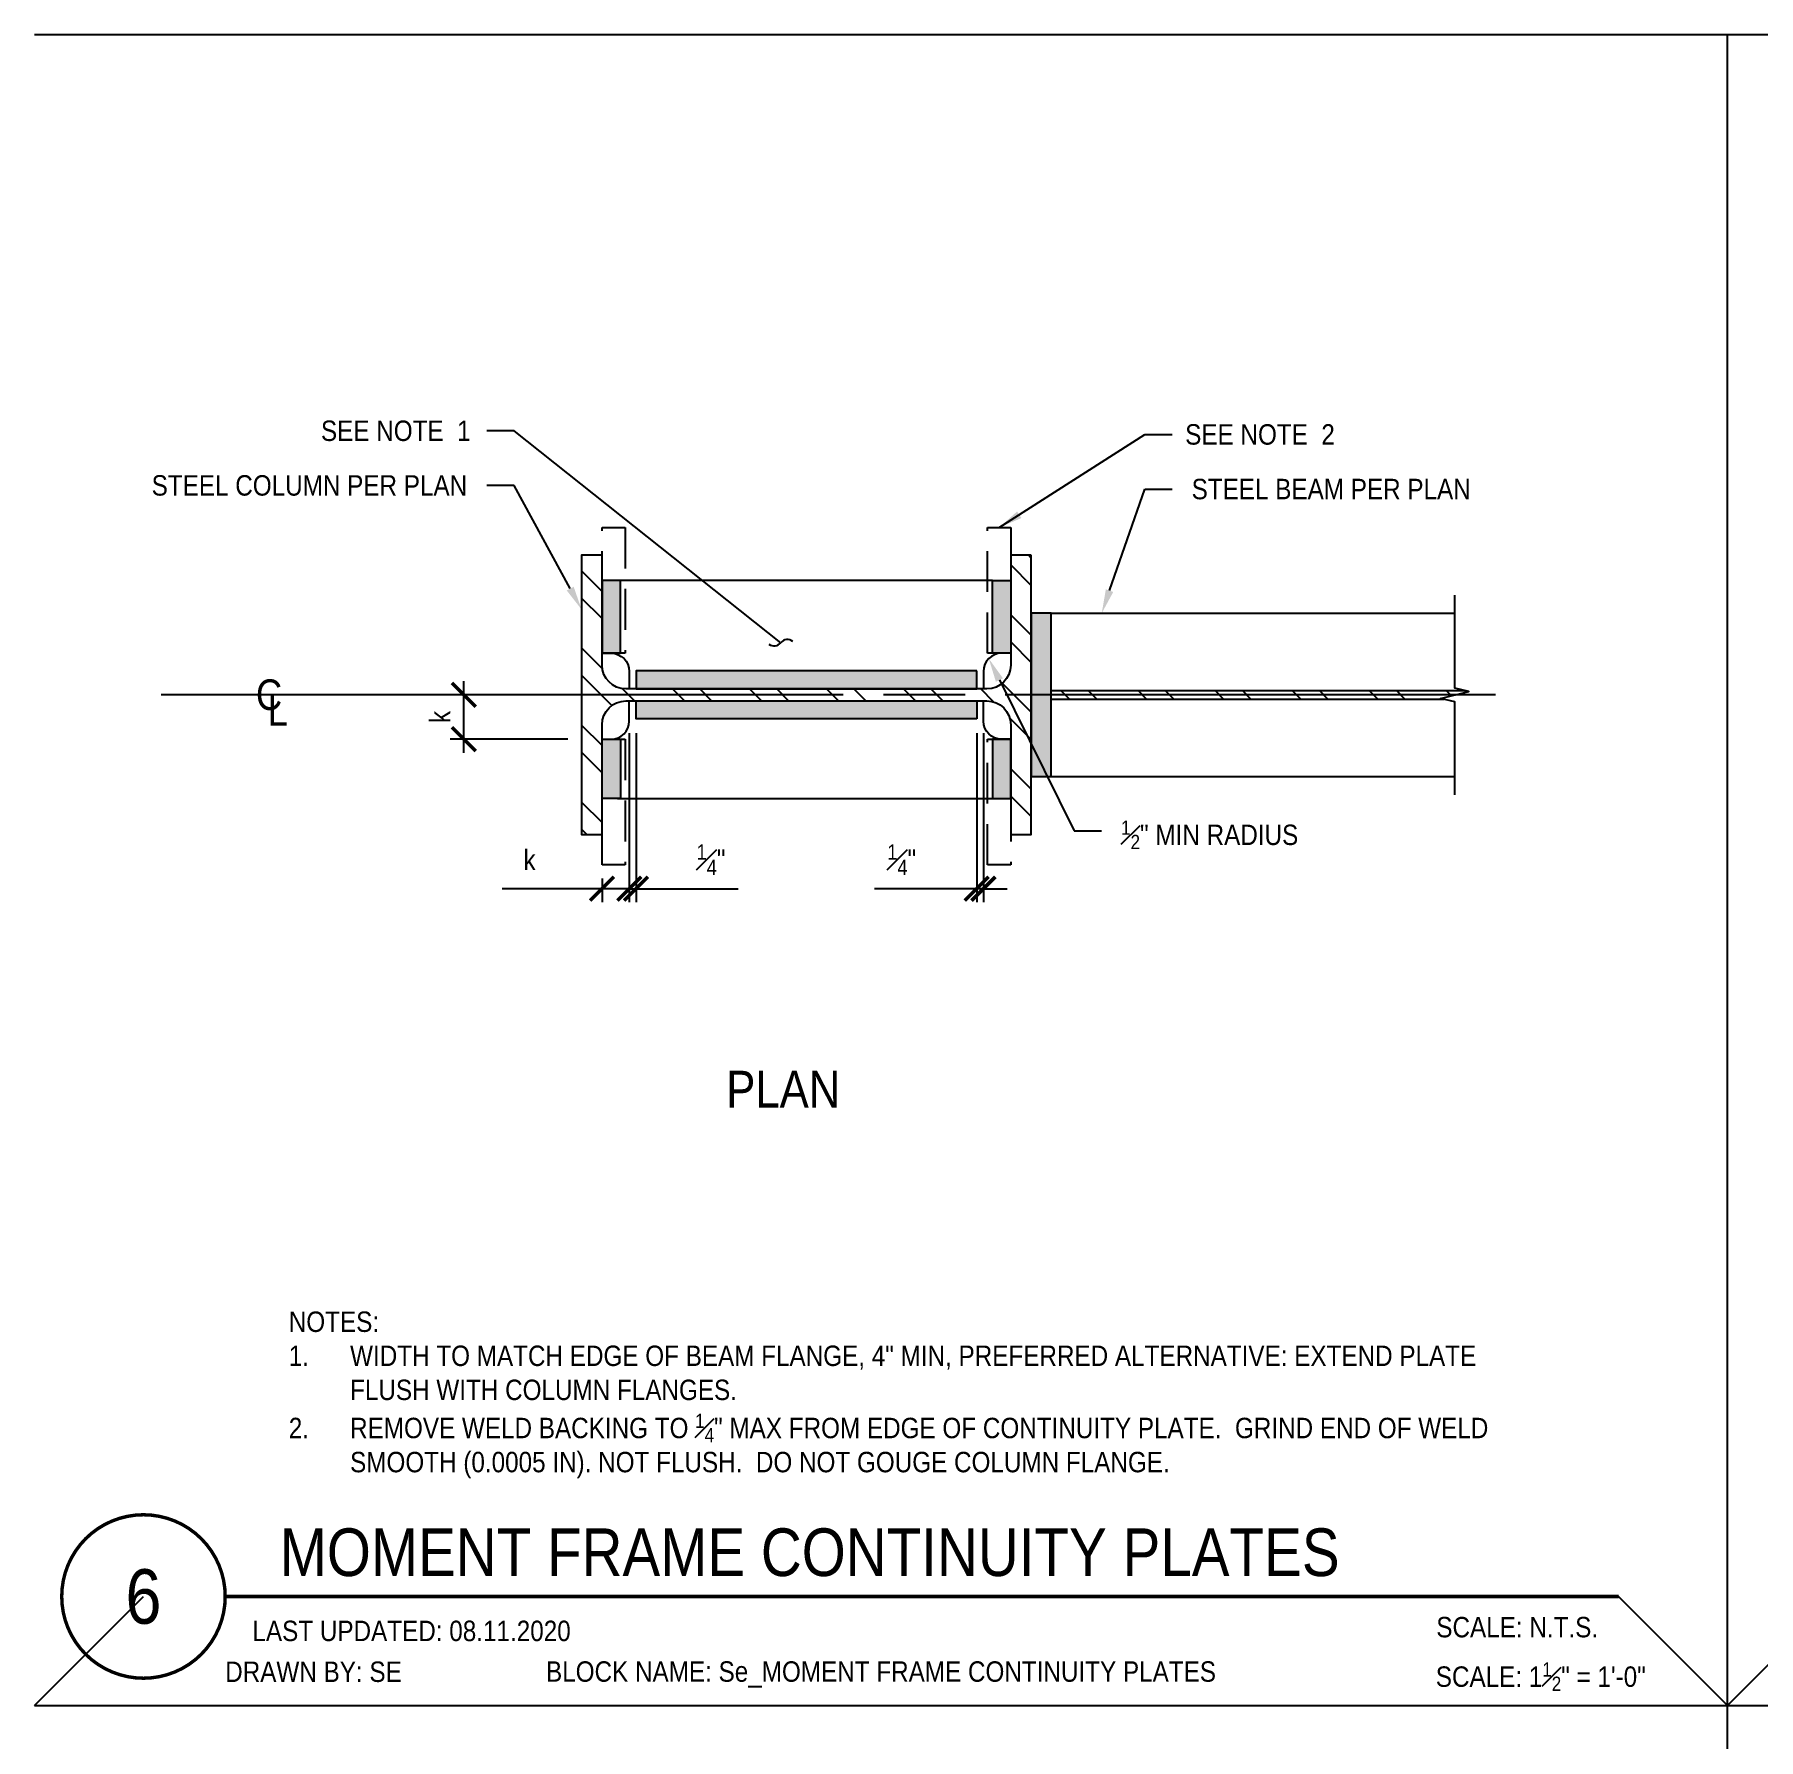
# Model space of a CAD drawing. Header units: inches. Extents: x -16404 to 14624, y -1591 to 16152.
# Drawn here: x 817.5 to 880.8, y 13321.4 to 13384 of the extents above; entities that cross this region are included whole.
import ezdxf
from ezdxf import colors
from ezdxf.entities.mleader import LeaderData, LeaderLine
from ezdxf.enums import TextEntityAlignment as Align
from ezdxf.math import Vec2, Vec3

# ---------------------------------------------------------------- set-up
doc = ezdxf.new("R2010")
doc.units = ezdxf.units.IN
doc.header["$LTSCALE"] = 24
doc.header["$MEASUREMENT"] = 0
for name, pattern in [('CENTER4', [0.9975, 0.75, -0.06125, 0.125, -0.06125]), ('DASHED2', [0.375, 0.25, -0.125]), ('HIDDEN4', [0.09375, 0.0625, -0.03125])]:
    doc.linetypes.add(name, pattern=pattern)
doc.layers.get('0').update_dxf_attribs({"linetype": 'CONTINUOUS'})
doc.layers.get('DefPoints').update_dxf_attribs({"color": 251, "linetype": 'CONTINUOUS'})
doc.layers.add('DESIGNER COMMENTS', color=221, linetype='CONTINUOUS', plot=False)
doc.layers.add('S-ANNO-GRID-NONPLOT', color=251, linetype='CONTINUOUS', plot=False)
for name, color, linetype in [('S-ANNO-DIMS', 2, 'CONTINUOUS'), ('S-ANNO-NOTE', 4, 'CONTINUOUS'), ('S-BREAK', 2, 'CONTINUOUS'), ('S-STEEL', 4, 'CONTINUOUS'), ('S-TYP DETAIL BLOCKS', 1, 'CONTINUOUS')]:
    doc.layers.add(name, color=color, linetype=linetype)
doc.layers.add('S-HATCH1', color=1, linetype='CONTINUOUS', transparency=0.5)
doc.layers.add('S-POCHE-227', color=7, linetype='CONTINUOUS', true_color=0xe3e3e3, transparency=0.8)
doc.styles.add('Arial', font='arial.ttf', dxfattribs={"width": 0.85})
doc.dimstyles.new('DIM-8', dxfattribs={"dimscale": 8, "dimtxt": 0.09375, "dimasz": 0.109375, "dimexe": 0.0625, "dimexo": 0.0625, "dimgap": 0.0625, "dimtad": 1, "dimdec": 4, "dimzin": 11, "dimdsep": 46, "dimlunit": 4, "dimtxsty": 'Arial', "dimblk": 'ARCHTICK', "dimcen": 0.125, "dimclrd": 256, "dimclre": 256, "dimclrt": 4, "dimadec": 0, "dimazin": 0, "dimtfac": 0.75, "dimtdec": 4, "dimtmove": 0, "dimatfit": 3, "dimfxl": 1, "dimfrac": 1, "dimtolj": 1, "dimtzin": 0, "dimarcsym": 0})
doc.dimstyles.new('DIM-8_Se', dxfattribs={"dimscale": 8, "dimtxt": 0.09375, "dimasz": 0.109375, "dimexe": 0.0625, "dimexo": 0.0625, "dimgap": 0.0625, "dimtad": 1, "dimdec": 4, "dimzin": 11, "dimdsep": 46, "dimlunit": 4, "dimtxsty": 'Arial', "dimblk": 'ARCHTICK', "dimcen": 0.125, "dimdle": 0.0625, "dimclrd": 256, "dimclre": 256, "dimclrt": 4, "dimadec": 0, "dimazin": 0, "dimtfac": 0.75, "dimtdec": 4, "dimtmove": 0, "dimatfit": 3, "dimfxl": 1, "dimfrac": 1, "dimtolj": 1, "dimtzin": 0, "dimarcsym": 0})

# ---------------------------------------------------------------- blocks, each defined once
blk = doc.blocks.new('Se_24x36_DETAILS_GRID')
for p, q in [((7.767424906270946, 23.00000000000006), (15.53484981254189, 23.00000000000005)), ((15.53484981254189, 23.00000000000006), (23.30227471881284, 23.00000000000005)), ((15.53484981254195, 15.33333333333345), (15.53484981254195, 23.00000000000012)), ((7.767424906271003, 15.33333333333344), (8.267424906293057, 15.83333333335561)), ((15.53484981254195, 15.33333333333344), (16.034849812564, 15.8333333333556)), ((7.76742490627095, 15.33333333333338), (15.5348498125419, 15.33333333333338)), ((15.53484981254189, 15.33333333333338), (23.30227471881284, 15.33333333333338)), ((15.53484981254195, 7.666666666666777), (15.53484981254195, 15.33333333333345))]:
    blk.add_line(p, q)
at = {"linetype": 'DASHED2', "ltscale": 0.5}
blk.add_line((15.53484981254189, 15.33333333333338), (15.03484981251985, 15.83333333335554), dxfattribs=at)
blk = doc.blocks.new('W16x77')
at = {"layer": 'S-HATCH1'}
h = blk.add_hatch(dxfattribs=at)
h.set_pattern_fill('STEEL', color=256, scale=16, style=0)
h.set_pattern_definition([(45, (-253.4676761289027, -120.8757846872959), (-1.414213562373095, 1.414213562373095), []), (45, (-253.4676761289027, -119.8757846872959), (-1.414213562373095, 1.414213562373095), [])])
edge = h.paths.add_edge_path()
edge.add_line((5.125, -8.25), (5.125, -7.5))
edge.add_line((5.125, -7.5), (1.09375, -7.5))
edge.add_arc((1.09375, -6.625), 0.875, 180, 270, ccw=False)
edge.add_line((0.21875, -6.625), (0.21875, 6.625))
edge.add_arc((1.09375, 6.625), 0.875, 90, 180, ccw=False)
edge.add_line((1.09375, 7.5), (5.125, 7.5))
edge.add_line((5.125, 7.5), (5.125, 8.25))
edge.add_line((5.125, 8.25), (-5.125, 8.25))
edge.add_line((-5.125, 8.25), (-5.125, 7.5))
edge.add_line((-5.125, 7.5), (-1.09375, 7.5))
edge.add_arc((-1.09375, 6.625), 0.875, 0, 90, ccw=False)
edge.add_line((-0.21875, 6.625), (-0.21875, -6.625))
edge.add_arc((-1.09375, -6.625), 0.875, -90, 0, ccw=False)
edge.add_line((-1.09375, -7.5), (-5.125, -7.5))
edge.add_line((-5.125, -7.5), (-5.125, -8.25))
edge.add_line((-5.125, -8.25), (5.125, -8.25))
at = {"layer": 'S-STEEL'}
blk.add_lwpolyline([(5.125, -8.25), (5.125, -7.5), (1.09375, -7.5, -0.4142135623730958), (0.21875, -6.625), (0.21875, 6.625, -0.4142135623730958), (1.09375, 7.5), (5.125, 7.5), (5.125, 8.25), (-5.125, 8.25), (-5.125, 7.5), (-1.09375, 7.5, -0.4142135623730952), (-0.21875, 6.625), (-0.21875, -6.625, -0.4142135623730952), (-1.09375, -7.5), (-5.125, -7.5), (-5.125, -8.25)], format="xyb", close=True, dxfattribs=at)
blk = doc.blocks.new('_ARCHTICK')
at = {"color": 0, "linetype": 'ByBlock', "const_width": 0.15}
blk.add_lwpolyline([(-0.5, -0.5), (0.5, 0.5)], dxfattribs=at)
blk = doc.blocks.new('*D773')
at = {"layer": 'DefPoints', "color": 0, "transparency": 16777216}
for p in [(11.7573589166027, 33.09182948979107), (11.75735891660269, 33.09182948979107), (16.08112504167048, 31.46705816881332)]:
    blk.add_point(p, dxfattribs=at)
at = {"layer": 'S-ANNO-DIMS', "lineweight": -2, "transparency": 16777216}
for p, q in [((11.75735891660269, 30.96705816881332), (11.75735891660269, 33.59182948979107)), ((15.58112504167048, 31.46705816881332), (11.25735891660269, 31.46705816881332))]:
    blk.add_line(p, q, dxfattribs=at)
at = {"layer": 'S-ANNO-DIMS', "lineweight": -2, "transparency": 16777216, "xscale": 0.875, "yscale": 0.875, "zscale": 0.875}
for p, rotation in [((11.75735891660269, 33.09182948979107), 90), ((11.75735891660269, 31.46705816881332), 270)]:
    blk.add_blockref('_ARCHTICK', p, dxfattribs=dict(at, rotation=rotation))
at = {"layer": 'S-ANNO-DIMS', "color": 4, "transparency": 16777216, "insert": (10.8823589166027, 32.279443829304), "char_height": 0.75, "attachment_point": 5, "rotation": 90, "style": 'Arial'}
blk.add_mtext('\\A1;k ', dxfattribs=at)
blk = doc.blocks.new('*D774')
at = {"layer": 'DefPoints', "color": 0, "transparency": 16777216}
for p in [(17.83112504167048, 32.19304961386479), (16.83112504167048, 26.85383234050278), (17.83112504167048, 25.98048475730866)]:
    blk.add_point(p, dxfattribs=at)
at = {"layer": 'S-ANNO-DIMS', "lineweight": -2, "transparency": 16777216}
for p, q in [((17.83112504167048, 31.69304961386479), (17.83112504167048, 25.48048475730866)), ((16.83112504167048, 25.98048475730866), (13.17040611275706, 25.98048475730866)), ((17.83112504167048, 25.98048475730866), (16.33112504167048, 25.98048475730866)), ((16.83112504167048, 26.35383234050278), (16.83112504167048, 25.48048475730866))]:
    blk.add_line(p, q, dxfattribs=at)
at = {"layer": 'S-ANNO-DIMS', "lineweight": -2, "transparency": 16777216, "xscale": 0.875, "yscale": 0.875, "zscale": 0.875, "rotation": 180}
blk.add_blockref('_ARCHTICK', (16.83112504167048, 25.98048475730866), dxfattribs=at)
at = {"layer": 'S-ANNO-DIMS', "lineweight": -2, "transparency": 16777216, "xscale": 0.875, "yscale": 0.875, "zscale": 0.875}
blk.add_blockref('_ARCHTICK', (17.83112504167048, 25.98048475730866), dxfattribs=at)
blk = doc.blocks.new('*D775')
at = {"layer": 'DefPoints', "color": 0, "transparency": 16777216}
for p in [(17.83112504167048, 32.19304961386479), (18.08112504167048, 32.19304961386479), (17.83112504167048, 25.98048475730866)]:
    blk.add_point(p, dxfattribs=at)
at = {"layer": 'S-ANNO-DIMS', "lineweight": -2, "transparency": 16777216}
for p, q in [((17.83112504167048, 31.69304961386479), (17.83112504167048, 25.48048475730866)), ((18.08112504167048, 31.69304961386479), (18.08112504167048, 25.48048475730866)), ((17.83112504167048, 25.98048475730866), (16.95612504167048, 25.98048475730866)), ((17.83112504167048, 25.98048475730866), (18.08112504167048, 25.98048475730866)), ((18.08112504167048, 25.98048475730866), (21.83180716991064, 25.98048475730866))]:
    blk.add_line(p, q, dxfattribs=at)
at = {"layer": 'S-ANNO-DIMS', "lineweight": -2, "transparency": 16777216, "xscale": 0.875, "yscale": 0.875, "zscale": 0.875}
blk.add_blockref('_ARCHTICK', (17.83112504167048, 25.98048475730866), dxfattribs=at)
at = {"layer": 'S-ANNO-DIMS', "lineweight": -2, "transparency": 16777216, "xscale": 0.875, "yscale": 0.875, "zscale": 0.875, "rotation": 180}
blk.add_blockref('_ARCHTICK', (18.08112504167048, 25.98048475730866), dxfattribs=at)
at = {"layer": 'S-ANNO-DIMS', "color": 4, "transparency": 16777216, "insert": (20.83146610579058, 27.04413584871384), "char_height": 0.75, "attachment_point": 5, "style": 'Arial'}
blk.add_mtext('\\A1;{\\H0.75x;\\S1#4;}"', dxfattribs=at)
blk = doc.blocks.new('*D776')
at = {"layer": 'DefPoints', "color": 0, "transparency": 16777216}
for p in [(30.58112504167048, 32.19304961386842), (30.83112504167048, 32.19220098464393), (30.83112504167048, 25.98048475730866)]:
    blk.add_point(p, dxfattribs=at)
at = {"layer": 'S-ANNO-DIMS', "lineweight": -2, "transparency": 16777216}
for p, q in [((30.58112504167048, 31.69304961386842), (30.58112504167048, 25.48048475730866)), ((30.83112504167048, 31.69220098464393), (30.83112504167048, 25.48048475730866)), ((30.58112504167048, 25.98048475730866), (26.83044291343031, 25.98048475730866)), ((30.83112504167048, 25.98048475730866), (30.58112504167048, 25.98048475730866)), ((30.83112504167048, 25.98048475730866), (31.70612504167048, 25.98048475730866))]:
    blk.add_line(p, q, dxfattribs=at)
at = {"layer": 'S-ANNO-DIMS', "lineweight": -2, "transparency": 16777216, "xscale": 0.875, "yscale": 0.875, "zscale": 0.875}
blk.add_blockref('_ARCHTICK', (30.58112504167048, 25.98048475730866), dxfattribs=at)
at = {"layer": 'S-ANNO-DIMS', "lineweight": -2, "transparency": 16777216, "xscale": 0.875, "yscale": 0.875, "zscale": 0.875, "rotation": 180}
blk.add_blockref('_ARCHTICK', (30.83112504167048, 25.98048475730866), dxfattribs=at)
at = {"layer": 'S-ANNO-DIMS', "color": 4, "transparency": 16777216, "insert": (27.83078397755037, 27.04413584871384), "char_height": 0.75, "attachment_point": 5, "style": 'Arial'}
blk.add_mtext('\\A1;{\\H0.75x;\\S1#4;}"', dxfattribs=at)
blk = doc.blocks.new('CL-H12')
at = {"layer": 'DefPoints'}
blk.add_line((5.936025320726912, 0), (-5.936025320726912, 0), dxfattribs=at)
at = {"layer": 'S-ANNO-NOTE', "color": 4, "char_height": 1.6875, "attachment_point": 5, "style": 'Arial'}
for s, insert, width in [('C', (0, 0), 1.384716916780355), ('L', (0.4821198736863153, -0.8449597052604076), 1.059878922237381)]:
    blk.add_mtext(s, dxfattribs=dict(at, insert=insert, width=width))
blk = doc.blocks.new('*U563')
at = {"color": 0, "linetype": 'ByBlock'}
blk.add_lwpolyline([(5.499999999999091, 4.547473508864641e-13), (0.3785735647006732, 4.547473508864641e-13), (0.1892867823507913, -0.7783511929465021), (-0.1892867823507913, 0.7783511929465021), (-0.3785735646970352, 4.547473508864641e-13), (-5.499999999999091, 4.547473508864641e-13)], dxfattribs=at)
blk = doc.blocks.new('*U318')
at = {"const_width": 0.1875}
for points in [[(-4.5, 1.695570592395378e-15, -1), (4.5, 1.479114197289397e-31, 3.732050807568883)], [(-4.5, 5.087936460698574e-16, 1), (4.5, 0, -3.732050807568883)]]:
    blk.add_lwpolyline(points, format="xyb", dxfattribs=at)
blk.add_lwpolyline([(4.5, 0), (81.20909887474863, 0)], dxfattribs=at)
blk.add_circle((0, 0), 4.5)
at = {"style": 'Arial', "width": 0.85}
for tag, p in [('DWG_TITLE_1', (7.5, 6.1875)), ('DWG_TITLE_2', (7.5, 2.4375))]:
    blk.add_attdef(tag, text='', height=2.625, dxfattribs=at).set_placement(p, align=Align.MIDDLE_LEFT)
blk.add_attdef('#', text='', height=3, dxfattribs=at).set_placement((0, 0), align=Align.MIDDLE_CENTER)
blk.add_attdef('SCALE', text='', height=1.125, dxfattribs=at).set_placement((80.08409887474863, -1.125), align=Align.TOP_RIGHT)
blk = doc.blocks.new('Se_MOMENT FRAME CONTINUITY PLATES')
at = {"layer": 'S-HATCH1'}
h = blk.add_hatch(dxfattribs=at)
h.set_pattern_fill('STEEL', color=256, scale=16, angle=90, style=0)
h.set_pattern_definition([(135, (-7726.308243222332, -5739.432576850899), (-1.414213562373095, -1.414213562373095), []), (135, (-7727.308243222332, -5739.432576850899), (-1.414213562373095, -1.414213562373095), [])])
h.paths.add_polyline_path([(48.64449646655385, 33.21802067802309), (48.52089400626983, 33.24807948979105), (33.31594816026745, 33.24807948979105), (33.31594816026745, 32.93557948979105), (47.73029733624253, 32.93557948979105), (47.60669487595851, 32.96563830155901)])
at = {"layer": 'S-POCHE-227'}
h = blk.add_hatch(color=256, dxfattribs=at)
h.dxf.hatch_style = 1
h.paths.add_polyline_path([(17.50580193940596, 37.29489534889763), (17.39330193940668, 37.29489534889763), (16.83112504167048, 37.29489534889763), (16.83112504167048, 34.62023252897961), (17.50580193940959, 34.62023252898325)])
h = blk.add_hatch(color=256, dxfattribs=at)
h.dxf.hatch_style = 1
h.paths.add_polyline_path([(31.83112504167048, 37.29489534889763), (31.15644814393499, 37.29489534889763), (31.15644814393136, 34.62023252897961), (31.83112504167048, 34.62023252897961)])
h = blk.add_hatch(color=256, dxfattribs=at)
h.dxf.hatch_style = 1
h.paths.add_polyline_path([(33.31594816026745, 33.09182948979105), (32.58112504167048, 33.09182948979105), (32.58112504167048, 30.09182948979105), (33.31594816026745, 30.09182948979105)])
h.paths.add_polyline_path([(33.31594816026745, 36.09182948979105), (32.58112504167048, 36.09182948979105), (32.58112504167048, 33.09182948979105), (33.31594816026745, 33.09182948979105)])
h = blk.add_hatch(color=256, dxfattribs=at)
h.dxf.hatch_style = 1
h.paths.add_polyline_path([(30.58112504167048, 33.31057948979105), (30.58112504167048, 33.97408665232615), (18.08112504167048, 33.97366233771572), (18.08112504167048, 33.31100380440148)])
h = blk.add_hatch(color=256, dxfattribs=at)
h.dxf.hatch_style = 1
h.paths.add_polyline_path([(30.58112504167048, 32.22609504064712), (30.58112504167048, 32.88960220318222), (18.08112504167048, 32.88875357396137), (18.08112504167048, 32.22524641142263)])
h = blk.add_hatch(color=256, dxfattribs=at)
h.dxf.hatch_style = 1
h.paths.add_polyline_path([(17.50580193940959, 31.46705816881331), (16.83112504167048, 31.46705816881331), (16.83112504167048, 29.29489534889763), (17.50580193940959, 29.29489534889763)])
h = blk.add_hatch(color=256, dxfattribs=at)
h.dxf.hatch_style = 1
h.paths.add_polyline_path([(31.83112504167048, 31.46705816881331), (31.15644814393136, 31.46705816881331), (31.15644814393499, 29.29489534889763), (31.83112504167048, 29.29489534889763)])
at = {"layer": 'S-ANNO-NOTE', "color": 1, "linetype": 'CENTER4'}
blk.add_line((49.62559567126698, 33.09182948979105), (8.566625517105876, 33.09182948979105), dxfattribs=at)
at = {"layer": 'S-STEEL'}
for p, q in [((31.15644814393136, 37.29489534889763), (17.39330193940668, 37.29489534889763)), ((33.31594816026745, 36.09182948979105), (48.12559567125982, 36.09182948979105)), ((33.31594816026745, 33.24807948979105), (48.52089400626983, 33.24807948979105)), ((33.31594816026745, 32.93557948979105), (47.73029733624253, 32.93557948979105)), ((33.31594816026745, 30.09182948979105), (48.12559567126345, 30.09182948979105)), ((17.39330193940668, 29.29489534889763), (31.15644814393136, 29.29489534889763))]:
    blk.add_line(p, q, dxfattribs=at)
at = {"layer": 'S-STEEL', "color": 2, "linetype": 'HIDDEN4'}
for points in [[(16.83112504167048, 39.23345835729015), (17.68273402292516, 39.23345835729015), (17.68273402292516, 34.62023252897961), (16.83112504167048, 34.62023252897961)], [(30.97951606041579, 39.23345835729015), (31.83112504167048, 39.23345835729015), (31.83112504167048, 34.62023252897961), (30.97951606041579, 34.62023252897961)], [(16.83112504167048, 31.46705816881331), (17.68273402292516, 31.46705816881331), (17.68273402292516, 26.85383234050278), (16.83112504167048, 26.85383234050278)], [(30.97951606041579, 31.46705816881331), (31.83112504167048, 31.46705816881331), (31.83112504167048, 26.85383234050278), (30.97951606041579, 26.85383234050278)]]:
    blk.add_lwpolyline(points, close=True, dxfattribs=at)
at = {"layer": 'S-STEEL'}
for points in [[(17.50580193940959, 37.29489534889763), (16.83112504167048, 37.29489534889763), (16.83112504167048, 34.62023252897961), (17.50580193940959, 34.62023252897961)], [(31.15644814393136, 37.29489534889763), (31.83112504167048, 37.29489534889763), (31.83112504167048, 34.62023252897961), (31.15644814393136, 34.62023252897961)], [(33.31594816026745, 36.09182948979105), (32.58112504167048, 36.09182948979105), (32.58112504167048, 30.09182948979105), (33.31594816026745, 30.09182948979105)], [(30.58112504167048, 33.97408665232615), (18.08112504167048, 33.97408665232615), (18.08112504167048, 33.31057948979105), (30.58112504167048, 33.31057948979105)], [(30.58112504167048, 32.20957232725596), (18.08112504167048, 32.20957232725596), (18.08112504167048, 32.87307948979105), (30.58112504167048, 32.87307948979105)], [(17.50580193940959, 29.29489534889763), (16.83112504167048, 29.29489534889763), (16.83112504167048, 31.46705816881331), (17.50580193940959, 31.46705816881331)], [(31.15644814393136, 29.29489534889763), (31.83112504167048, 29.29489534889763), (31.83112504167048, 31.46705816881331), (31.15644814393136, 31.46705816881331)]]:
    blk.add_lwpolyline(points, close=True, dxfattribs=at)
for points in [[(16.83112504167048, 34.62023252897961), (17.16845645162948, 34.62023252897961, -0.414213562373095), (17.83112504167048, 33.95756393893862), (17.83112504167048, 33.31057948979105)], [(31.83112504167048, 34.62023252897961), (31.49379363171147, 34.62023252897961, 0.414213562373095), (30.83112504167048, 33.95756393893862), (30.83112504167048, 33.31057948979105)], [(16.83112504167048, 31.46705816881331), (17.16845645162948, 31.46705816881331, 0.414213562373095), (17.83112504167048, 32.1297267588543), (17.83112504167048, 32.87307948979105)], [(31.83112504167048, 31.46705816881331), (31.49379363171147, 31.46705816881331, -0.414213562373095), (30.83112504167048, 32.1297267588543), (30.83112504167048, 32.87307948979105)]]:
    blk.add_lwpolyline(points, format="xyb", dxfattribs=at)
at = {"layer": 'S-ANNO-NOTE', "xscale": 0.6666666666666666, "yscale": 0.6666666666666666, "zscale": 0.6666666666666666}
blk.add_blockref('CL-H12', (4.609275303286722, 33.09182948979105), dxfattribs=at)
at = {"layer": 'S-BREAK', "xscale": 0.6666666666666666, "yscale": 0.6666666666666666, "zscale": 0.6666666666666666, "rotation": 270}
blk.add_blockref('*U563', (48.12559567125948, 33.09182948978923), dxfattribs=at)
at = {"layer": 'S-STEEL', "rotation": 90}
blk.add_blockref('W16x77', (24.33112504167048, 33.09182948979105), dxfattribs=at)
at = {"layer": 'DESIGNER COMMENTS', "char_height": 0.75, "style": 'Arial'}
for s, insert, width, attachment_point in [('\\A1;LAST UPDATED: 08.11.2020', (3.99989251376519, -0.8873430087096494), 11.64731070941337, 1), ('\\A1;DRAWN BY: SE', (2.99989251376519, -2.387343008709649), 6.442075375170532, 1), ('\\A1;BLOCK NAME: Se_MOMENT FRAME CONTINUITY PLATES', (27.06969962490871, -2.863095238322785), 24.55472885402456, 5), ('\\A1;SCALE: 1{\\H0.7x;\\S1#2;}" = 1\'-0"', (55.13939924999204, -2.416666666893434), 13.12496666549328, 3)]:
    blk.add_mtext(s, dxfattribs=dict(at, insert=insert, width=width, attachment_point=attachment_point))
at = {"layer": 'S-ANNO-DIMS', "color": 4, "insert": (13.94706015236488, 27.41313225076919), "char_height": 0.75, "width": 22.78150485396327, "attachment_point": 1, "style": 'Arial'}
blk.add_mtext('\\A1;\\pi-3,l3;k', dxfattribs=at)
at = {"layer": 'S-ANNO-NOTE', "color": 4, "char_height": 0.75, "attachment_point": 5, "style": 'Arial'}
for s, insert, width in [('SEE NOTE  1', (9.260928804051446, 42.78258001908944), 5.337539222373806), ('SEE NOTE  2', (40.98034287384553, 42.64858627096146), 5.454080832196453)]:
    blk.add_mtext(s, dxfattribs=dict(at, insert=insert, width=width))
at = {"layer": 'S-ANNO-NOTE', "color": 6, "insert": (23.4823620480206, 17.94651057138071), "char_height": 1.35, "width": 4.069669849931786, "attachment_point": 8, "style": 'Arial'}
blk.add_mtext('PLAN', dxfattribs=at)
at = {"layer": 'S-ANNO-NOTE', "insert": (5.333644295642898, 4.333550000004834), "char_height": 0.75, "width": 45.95962623305695, "attachment_point": 7, "style": 'Arial'}
blk.add_mtext('NOTES:{\\A1;\\L\\C4;\\P\\pi-2.25,l2.25,t2.25;\\l1.^IWIDTH TO MATCH EDGE OF BEAM FLANGE, 4" MIN, PREFERRED ALTERNATIVE: EXTEND PLATE FLUSH WITH COLUMN FLANGES.\\P2.^IREMOVE WELD BACKING TO \\H0.7x;\\S1#4;\\H1.4286x;" MAX FROM EDGE OF CONTINUITY PLATE.  GRIND END OF WELD SMOOTH (0.0005 IN). NOT FLUSH.  DO NOT GOUGE COLUMN FLANGE.}', dxfattribs=at)
at = {"layer": 'S-ANNO-DIMS'}
dim = blk.add_linear_dim(base=(11.75735891660269, 33.09182948979107), p1=(16.08112504167048, 31.46705816881331), p2=(11.7573589166027, 33.09182948979105), angle=90, text='k ', dimstyle='DIM-8_Se', dxfattribs=at)
dim.commit()
dim.dimension.update_dxf_attribs({"geometry": '*D773', "text_midpoint": (11.7573589166027, 32.279443829304), "dimtype": 128})
dim = blk.add_linear_dim(base=(17.83112504167048, 25.98048475730866), p1=(16.83112504167048, 26.85383234050278), p2=(17.83112504167048, 32.19304961386479), text=' ', dimstyle='DIM-8_Se', dxfattribs=at)
dim.commit()
dim.dimension.update_dxf_attribs({"geometry": '*D774', "text_midpoint": (13.67040611275706, 25.98048475730866), "dimtype": 128})
dim = blk.add_linear_dim(base=(17.83112504167048, 25.98048475730866), p1=(18.08112504167048, 32.19304961386479), p2=(17.83112504167048, 32.19304961386479), dimstyle='DIM-8_Se', dxfattribs=at)
dim.commit()
dim.dimension.update_dxf_attribs({"geometry": '*D775', "text_midpoint": (20.83146610579058, 25.98048475730866), "dimtype": 128})
dim = blk.add_linear_dim(base=(30.83112504167048, 25.98048475730866), p1=(30.58112504167048, 32.19304961386842), p2=(30.83112504167048, 32.19220098464393), angle=180, dimstyle='DIM-8_Se', dxfattribs=at)
dim.commit()
dim.dimension.update_dxf_attribs({"geometry": '*D776', "text_midpoint": (27.83078397755037, 25.98048475730866), "dimtype": 128})
at = {"layer": 'S-ANNO-NOTE'}
for points, override in [([(23.39342445564807, 35.00593327062415), (13.6000460265243, 42.78258001908944), (12.6000460265243, 42.78258001908944)], {"dimclrd": 2, "dimldrblk": 'Integral'}), ([(31.40532055104313, 39.23345835729015), (36.75080056220077, 42.64858627096146), (37.75080056220077, 42.64858627096146)], {"dimclrd": 2})]:
    blk.add_leader(points, dimstyle='DIM-8', override=override, dxfattribs=at)
ml = blk.add_multileader_mtext('Standard', dxfattribs=at)
ml.set_content('STEEL COLUMN PER PLAN', color=4, style='Arial')
ml.set_leader_properties(color=2)
ml.build(insert=Vec2(0, 0))
ml.multileader.update_dxf_attribs({"dogleg_length": 0.36, "arrow_head_size": 0.875, "scale": 8})
ctx = ml.context
ctx.base_point, ctx.scale, ctx.char_height, ctx.arrow_head_size, ctx.landing_gap_size, ctx.plane_origin = Vec3(4.344970992417879, 40.78258001908944), 8, 0.75, 0.875, 0.72, Vec3(56.82640259713344, 3525.430714414599)
ctx.text_align_type = 2
notes = []
notes.append((ctx, [(0, (1, 1, 0), (13.6000460265243, 40.78258001908944), (-1, 0), 1.000000000000005, [(0, [(16.08112504167048, 36.22582323791903)], 0, [])])]))
ctx.mtext.insert, ctx.mtext.width, ctx.mtext.alignment, ctx.mtext.flow_direction = Vec3(11.88004602652427, 41.15783581717915), 7.17178571428571, 3, 5
ml = blk.add_multileader_mtext('Standard', dxfattribs=at)
ml.set_content('STEEL BEAM PER PLAN', color=4, style='Arial')
ml.set_leader_properties(color=2)
ml.build(insert=Vec2(0, 0))
ml.multileader.update_dxf_attribs({"dogleg_length": 0.36, "arrow_head_size": 0.875, "scale": 8})
ctx = ml.context
ctx.base_point, ctx.scale, ctx.char_height, ctx.arrow_head_size, ctx.landing_gap_size, ctx.plane_origin = Vec3(37.75080056220077, 40.64858627096146), 8, 0.75, 0.875, 0.72, Vec3(-6.217416756804141, 3525.296720666471)
notes.append((ctx, [(0, (1, 1, 0), (36.75080056220077, 40.64858627096146), (1, 0), 1.000000000000005, [(0, [(35.17151364855499, 36.09182948979105)], 0, [])])]))
ctx.mtext.insert, ctx.mtext.width, ctx.mtext.flow_direction = Vec3(38.47080056220079, 41.02384206905117), 5.775357142857142, 5
ml = blk.add_multileader_mtext('Standard', dxfattribs=at)
ml.set_content('\\A1;{\\H0.7x;\\S1#2;\\H1.4286x;" MIN RADIUS}', color=4, style='Arial')
ml.set_leader_properties(color=2)
ml.build(insert=Vec2(0, 0))
ml.multileader.update_dxf_attribs({"dogleg_length": 0.36, "arrow_head_size": 0.875, "scale": 8})
ctx = ml.context
ctx.base_point, ctx.scale, ctx.char_height, ctx.arrow_head_size, ctx.landing_gap_size, ctx.plane_origin = Vec3(35.16311188106602, 28.10039722128386), 8, 0.75, 0.875, 0.72, Vec3(-9.543673762152594, 3512.748531616793)
notes.append((ctx, [(0, (1, 1, 0), (34.16311188106602, 28.10039722128386), (1, 0), 1.000000000000005, [(0, [(31.02521617801585, 34.42614139263787)], 0, [])])]))
ctx.mtext.insert, ctx.mtext.width, ctx.mtext.flow_direction = Vec3(35.88311188106602, 28.48179230143392), 9.800907780125272, 5
for ctx, leaders in notes:
    for number, flags, end, landing, length, lines in leaders:
        leader = LeaderData()
        leader.index, (leader.has_last_leader_line, leader.has_dogleg_vector, leader.attachment_direction) = number, flags
        leader.last_leader_point, leader.dogleg_vector, leader.dogleg_length = Vec3(end), Vec3(landing), length
        for number, points, colour, breaks in lines:
            line = LeaderLine()
            line.index, line.vertices, line.color, line.breaks = number, Vec3.list(points), colors.encode_raw_color(colour), breaks
            leader.lines.append(line)
        ctx.leaders.append(leader)

msp = doc.modelspace()

# ---------------------------------------------------------------- block references
at = {"layer": 'S-ANNO-GRID-NONPLOT', "xscale": 8, "yscale": 8, "zscale": 8}
msp.add_blockref('Se_24x36_DETAILS_GRID', (755.3484981254205, 13200), dxfattribs=at)
at = {"layer": 'S-ANNO-NOTE', "xscale": 0.6666666666666666, "yscale": 0.6666666666666666, "zscale": 0.6666666666666666}
msp.add_blockref('*U318', (821.4878973757654, 13326.66666666685), dxfattribs=at).add_auto_attribs({'#': '6', 'DWG_TITLE_2': 'MOMENT FRAME CONTINUITY PLATES', 'SCALE': 'SCALE: N.T.S.'})
at = {"layer": 'S-TYP DETAIL BLOCKS'}
msp.add_blockref('Se_MOMENT FRAME CONTINUITY PLATES', (821.487897375765, 13326.66666666684), dxfattribs=at)

# ---------------------------------------------------------------- leaders
at = {"layer": 'S-ANNO-NOTE'}
ml = msp.add_multileader_mtext('Standard', dxfattribs=at)
ml.set_content('\\A1;DOUBLER PLATE WHERE OCCURS, SHOWN DASHED', color=4, style='Arial')
ml.set_leader_properties(color=2)
ml.build(insert=Vec2(0, 0))
ml.multileader.update_dxf_attribs({"dogleg_length": 0.36, "arrow_head_size": 0.875, "scale": 8})
ctx = ml.context
ctx.base_point, ctx.scale, ctx.char_height, ctx.arrow_head_size, ctx.landing_gap_size, ctx.plane_origin = Vec3(972.251382403467, 13379.53576118529), 8, 0.75, 0.875, 0.72, Vec3(1031.267397296375, 13677.87058303128)
ctx.text_align_type = 2
notes = []
notes.append((ctx, [(0, (1, 1, 0), (986.3277142588558, 13379.53576118529), (-1, 0), 1.000000000000004, [(0, [(993.4703086110638, 13373.08968716152)], 0, [])])]))
ctx.mtext.insert, ctx.mtext.width, ctx.mtext.alignment, ctx.mtext.flow_direction = Vec3(984.6077142588558, 13379.9849426314), 13.99062400275761, 3, 5
for ctx, leaders in notes:
    for number, flags, end, landing, length, lines in leaders:
        leader = LeaderData()
        leader.index, (leader.has_last_leader_line, leader.has_dogleg_vector, leader.attachment_direction) = number, flags
        leader.last_leader_point, leader.dogleg_vector, leader.dogleg_length = Vec3(end), Vec3(landing), length
        for number, points, colour, breaks in lines:
            line = LeaderLine()
            line.index, line.vertices, line.color, line.breaks = number, Vec3.list(points), colors.encode_raw_color(colour), breaks
            leader.lines.append(line)
        ctx.leaders.append(leader)

doc.saveas('drawing.dxf')
